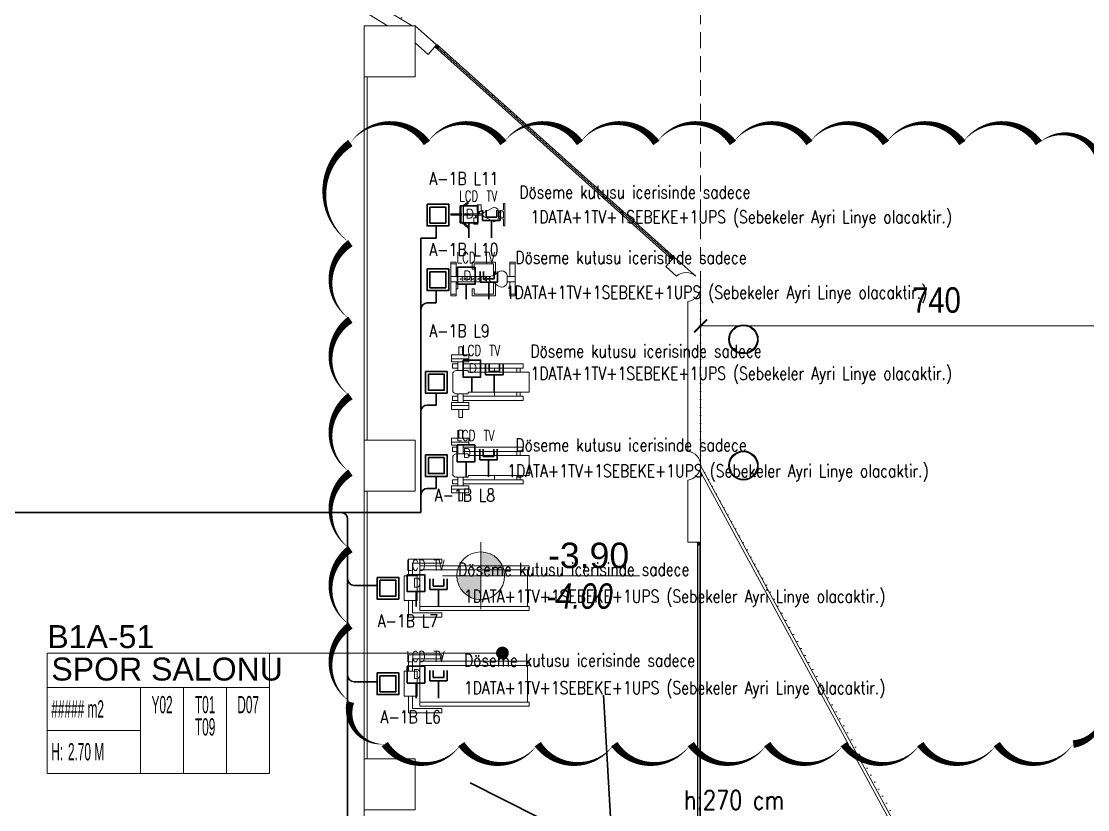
# Model space of a CAD drawing. Header units: metres. Extents: x -13621 to 152406, y -16073 to 22221.
# Drawn here: x 94702 to 96375, y 2700 to 3937 of the extents above; entities that cross this region are included whole.
import ezdxf
from ezdxf.enums import TextEntityAlignment as Align

# ---------------------------------------------------------------- set-up
doc = ezdxf.new("R2010")
doc.units = ezdxf.units.M
doc.header["$LTSCALE"] = 100
doc.header["$MEASUREMENT"] = 0
doc.linetypes.add('DOT2', pattern=[0.125, 0, -0.125])
doc.linetypes.add('HIDDEN', pattern=[0.375, 0.25, -0.125])
doc.layers.get('0').update_dxf_attribs({"color": 9, "lineweight": 9})
for name, color, linetype, lineweight in [('00', 9, 'Continuous', 9), ('01', 9, 'Continuous', 9), ('06C', 9, 'Continuous', 9), ('06D', 9, 'Continuous', 9), ('10', 9, 'Continuous', 9), ('15', 9, 'Continuous', 9), ('20', 9, 'DOT2', 9), ('21', 9, 'Continuous', 9), ('21_mahal200', 9, 'Continuous', 9), ('25', 9, 'Continuous', 9), ('Data  Tavan', 170, 'Continuous', 30), ('E-DAHİLİ DOME KAMERA', 7, 'Continuous', 30), ('E-DAHİLİ KAMERA', 7, 'Continuous', 30), ('E-DATA LCD EKRAN', 7, 'Continuous', 30), ('E-DATA LIFT PRIZI', 7, 'Continuous', 30), ('E-DATA PRİZİ (RJ45)', 7, 'Continuous', 30), ('E-YAZI', 7, 'Continuous', 30), ('PENC4', 9, 'Continuous', 9)]:
    doc.layers.add(name, color=color, linetype=linetype, lineweight=lineweight)
doc.styles.add('Arial', font='arial.ttf', dxfattribs={"height": 2.5})
doc.styles.add('E-YAZI', font='txttw.shx')
doc.styles.add('MuuM_TEXT-ITALIC', font='ARIALNI.TTF')
doc.styles.add('MuuM_TEXT-STANDART', font='ARIALN.TTF')
doc.dimstyles.new('MuuM_DIM200', dxfattribs={"dimscale": 20, "dimtxt": 2, "dimasz": 1, "dimexe": 1, "dimexo": 1, "dimgap": 1, "dimtad": 1, "dimdec": 1, "dimrnd": 0.5, "dimdsep": 46, "dimtxsty": 'MuuM_TEXT-STANDART', "dimblk": 'ARCHTICK', "dimcen": 0, "dimdle": 0.15, "dimclrd": 256, "dimclre": 256, "dimclrt": 256, "dimadec": 0, "dimazin": 0, "dimtfac": 5, "dimtdec": 1, "dimtix": 1, "dimtmove": 2, "dimatfit": 3, "dimldrblk": 'DOT', "dimfxl": 3, "dimfxlon": 1, "dimtolj": 1, "dimlwd": -1, "dimlwe": -1, "dimarcsym": 0})

# ---------------------------------------------------------------- blocks, each defined once
blk = doc.blocks.new('E-LCD+TV')
at = {"layer": 'E-DATA PRİZİ (RJ45)', "color": 1}
for p, q in [((38.5, 77.5), (38.5, 48)), ((48.3, 77.5), (48.3, 57.8)), ((77.8, 77.5), (77.8, 57.8)), ((87.6, 77.5), (87.6, 48)), ((0, 0), (0, 42)), ((38.5, 48), (87.6, 48)), ((48.3, 57.8), (77.8, 57.8)), ((63, 48), (63, 0))]:
    blk.add_line(p, q, dxfattribs=at)
blk.add_lwpolyline([(-24.6, 89.6), (24.6, 89.6), (24.6, 42), (-24.6, 42)], close=True, dxfattribs=at)
at = {"layer": 'E-DATA PRİZİ (RJ45)', "color": 1, "style": 'E-YAZI'}
blk.add_text('D', height=25.6, dxfattribs=at).set_placement((-8.8, 54.6))
at = {"layer": 'E-YAZI', "color": 1, "style": 'E-YAZI', "width": 0.7}
for s, p in [('LCD', (-27, 101.6)), ('TV', (49, 101.6))]:
    blk.add_text(s, height=30, dxfattribs=at).set_placement(p)
blk = doc.blocks.new('E-DÖŞEME BUAT')
at = {"layer": 'E-YAZI', "color": 5}
for points in [[(-34, 34), (0, 34), (0, 0), (-34, 0)], [(-29.5, 29.5), (-4.5, 29.5), (-4.5, 4.5), (-29.5, 4.5)]]:
    blk.add_lwpolyline(points, close=True, dxfattribs=at)
blk = doc.blocks.new('100_DAHİLİ DOME KAMERA')
at = {"layer": 'E-DAHİLİ DOME KAMERA', "color": 4}
for p, q in [((-1.936, 0.715), (-1.936, -0.689)), ((0.82, 0.715), (-1.936, 0.715)), ((0.82, -0.689), (0.82, 0.715)), ((0.82, 0.294), (2.131, 0.668)), ((2.131, 0.668), (2.131, -0.643)), ((-1.936, -0.689), (0.82, -0.689)), ((0.82, -0.268), (2.131, -0.643))]:
    blk.add_line(p, q, dxfattribs=at)
at = {"layer": 'E-DAHİLİ DOME KAMERA', "color": 4, "linetype": 'Continuous'}
blk.add_circle((0, 0), 2.566, dxfattribs=at)
at = {"layer": 'E-DAHİLİ KAMERA', "color": 4}
for q in [(13.416, 6.264), (13.416, -6.264)]:
    blk.add_line((2.566, 0), q, dxfattribs=at)
blk = doc.blocks.new('p-kolon_80x80')
blk.add_lwpolyline([(-40, -40), (40, -40), (40, 40), (-40, 40)], close=True)
blk = doc.blocks.new('1.Bod.Ara.Sitatik Elk')
at = {"layer": '01'}
for p in [(11280, -4740), (11280, -5390), (11280, -5890)]:
    blk.add_blockref('p-kolon_80x80', p, dxfattribs=at)
blk = doc.blocks.new('_ArchTick')
at = {"color": 0, "linetype": 'ByBlock', "const_width": 0.15}
blk.add_lwpolyline([(-0.5, -0.5), (0.5, 0.5)], dxfattribs=at)
blk = doc.blocks.new('_Dot')
at = {"color": 0, "linetype": 'ByBlock', "lineweight": -2}
blk.add_line((-0.5, 0), (-1, 0), dxfattribs=at)
at = {"color": 0, "linetype": 'ByBlock', "const_width": 0.5}
blk.add_lwpolyline([(-0.25, 0, 1), (0.25, 0, 1)], format="xyb", close=True, dxfattribs=at)
blk = doc.blocks.new('0_roomno2')
blk.add_lwpolyline([(19.375, -10.5), (0, -10.5), (0, 0), (19.375, 0)], close=True)
for points in [[(0, -3), (19.375, -3)], [(8.125, -3), (8.125, -10.5)], [(11.875, -3), (11.875, -10.5)], [(15.625, -3), (15.625, -10.5)], [(0, -6.75), (8.125, -6.75)]]:
    blk.add_lwpolyline(points)
at = {"style": 'MuuM_TEXT-STANDART', "width": 0.6}
blk.add_text('H:', height=1.5, dxfattribs=at).set_placement((0.35, -8.608), align=Align.MIDDLE_LEFT)
at = {"style": 'Arial'}
blk.add_attdef('ODANO', (0, 1.17), '', height=2, dxfattribs=at)
blk.add_attdef('MEKANADI', text='', height=2, dxfattribs=at).set_placement((0.35, -3), align=Align.BOTTOM_LEFT)
at = {"style": 'MuuM_TEXT-STANDART', "width": 0.6}
for tag, p in [('M2', (0.35, -4.875)), ('TEMIZTAVANYUKSEKLIGI', (1.8, -8.608))]:
    blk.add_attdef(tag, text='', height=1.5, dxfattribs=at).set_placement(p, align=Align.MIDDLE_LEFT)
for tag, p in [('YER01', (10, -4.5)), ('TAVAN01', (13.75, -4.5)), ('DUVAR01', (17.5, -4.5)), ('YER02', (10, -6.75)), ('TAVAN02', (13.75, -6.75)), ('DUVAR02', (17.5, -6.75)), ('YER03', (10, -9)), ('TAVAN03', (13.75, -9)), ('DUVAR03', (17.5, -9))]:
    blk.add_attdef(tag, text='', height=1.5, dxfattribs=at).set_placement(p, align=Align.MIDDLE_CENTER)
blk = doc.blocks.new('prf-10x10')
blk.add_lwpolyline([(-5, -5), (5, -5), (5, 5), (-5, 5)], close=True)
at = {"color": 255}
blk.add_solid([(-5, -5), (5, -5), (-5, 5), (5, 5)], dxfattribs=at)
at = {"layer": '10'}
blk.add_point((0, 0), dxfattribs=at)
blk = doc.blocks.new('*U377')
at = {"layer": '06D'}
blk.add_lwpolyline([(-2.5, 600), (2.5, 600), (2.5, 0), (-2.5, 0)], close=True, dxfattribs=at)
at = {"layer": '15'}
blk.add_lwpolyline([(0, 595), (0, 5)], dxfattribs=at)
at = {"layer": '10', "xscale": 0.5, "yscale": 0.5, "rotation": 90}
for p in [(0, 597.5), (0, 2.5)]:
    blk.add_blockref('prf-10x10', p, dxfattribs=at)
blk = doc.blocks.new('*D478')
at = {"layer": '25', "transparency": 16777216}
for p, q in [((11767.9, -5172), (11767.9, -5150.9)), ((12507.7, -5148.4), (12507.7, -5190.9)), ((11764.9, -5170.9), (12510.7, -5170.9))]:
    blk.add_line(p, q, dxfattribs=at)
at = {"layer": '25', "transparency": 16777216, "xscale": 20, "yscale": 20, "zscale": 20, "rotation": 180}
blk.add_blockref('_ArchTick', (11767.9, -5170.9), dxfattribs=at)
at = {"layer": '25', "transparency": 16777216, "xscale": 20, "yscale": 20, "zscale": 20}
blk.add_blockref('_ArchTick', (12507.7, -5170.9), dxfattribs=at)
at = {"layer": '25', "transparency": 16777216, "insert": (12137.8, -5130.5), "char_height": 40, "attachment_point": 5, "style": 'MuuM_TEXT-STANDART'}
blk.add_mtext('\\A1;740', dxfattribs=at)
blk = doc.blocks.new('rev-tasiyicilar')
at = {"layer": 'PENC4', "lineweight": -3}
for centre, radius in [((297.5, 478.99), 11.43), ((297.5, 478.99), 10.93), ((297.5, 380), 11.43), ((297.5, 380), 10.93), ((462.5, -10), 11.43), ((462.5, -10), 10.93)]:
    blk.add_circle(centre, radius, dxfattribs=at)
blk = doc.blocks.new('*U381')
at = {"layer": '06D'}
blk.add_lwpolyline([(-2.5, 500), (2.5, 500), (2.5, 0), (-2.5, 0)], close=True, dxfattribs=at)
at = {"layer": '15'}
blk.add_lwpolyline([(0, 495), (0, 5)], dxfattribs=at)
at = {"layer": '10', "xscale": 0.5, "yscale": 0.5, "rotation": 90}
for p in [(0, 497.5), (0, 2.5)]:
    blk.add_blockref('prf-10x10', p, dxfattribs=at)
blk = doc.blocks.new('0_elevationtarget-p-bk')
h = blk.add_hatch(color=250)
h.paths.add_polyline_path([(1.875, 0, 0.414214), (0, 1.875), (0, 0)])
h.paths.add_polyline_path([(0, 0), (-1.875, 0, 0.414214), (0, -1.875)])
blk.add_line((0, -2.625), (0, 2.625))
blk.add_lwpolyline([(12.453, 0), (-3, 0)])
blk.add_circle((0, 0), 1.875)
at = {"style": 'Arial'}
blk.add_attdef('BITMISKOT', text='', height=2, dxfattribs=at).set_placement((4.5, 0), align=Align.BOTTOM_LEFT)
at = {"style": 'MuuM_TEXT-ITALIC'}
blk.add_attdef('FINISHINGFLOORLEVEL', text='', height=2, dxfattribs=at).set_placement((4.5, -0.592), align=Align.TOP_LEFT)
blk = doc.blocks.new('kosu')
for p, q in [((279.054, 164.876), (279.054, 166.591)), ((279.054, 166.591), (279.759, 166.591)), ((279.119, 164.876), (279.119, 166.591)), ((279.694, 166.591), (279.694, 164.876)), ((279.759, 166.591), (279.759, 164.876)), ((278.951, 166.245), (279.016, 166.245)), ((279.796, 166.245), (279.861, 166.245)), ((279.119, 164.876), (279.054, 164.876)), ((279.694, 164.903), (279.119, 164.903)), ((279.759, 164.876), (279.694, 164.876))]:
    blk.add_line(p, q)
for points in [[(278.951, 166.245), (278.951, 166.772), (279.211, 166.772)], [(279.601, 166.772), (279.861, 166.772), (279.861, 166.245)], [(279.016, 166.245), (279.016, 166.707), (279.211, 166.707)], [(279.601, 166.707), (279.796, 166.707), (279.796, 166.245)]]:
    blk.add_lwpolyline(points)
blk.add_lwpolyline([(279.211, 166.835), (279.601, 166.835), (279.601, 166.633), (279.211, 166.633)], close=True)
blk = doc.blocks.new('equipo5')
for points in [[(0.308, 1.362), (0.308, 1.753), (0.485, 1.753), (0.485, 1.362)], [(-0.066, 1.166), (-0.066, 1.007), (0.802, 1.007), (0.802, 1.166)], [(0.261, 0.702), (-0.009, 0.702), (-0.009, 0.916), (0.261, 0.916)], [(0.261, 1.007), (0.261, 0.575)], [(0.513, 0.575), (0.513, 1.007)], [(0.513, 0.916), (3.51, 0.916), (3.51, 0.702), (0.513, 0.702)], [(2.081, 0.702), (2.081, 0.495)], [(3.187, 0.702), (3.187, 0.495)], [(3.355, 0.702), (3.355, 0.495)], [(2.081, -0.702), (2.081, -0.495)], [(3.187, -0.702), (3.187, -0.495)], [(3.355, -0.702), (3.355, -0.495)], [(-0.066, -1.166), (-0.066, -1.007), (0.802, -1.007), (0.802, -1.166)], [(0.261, -0.702), (-0.009, -0.702), (-0.009, -0.916), (0.261, -0.916)], [(0.261, -1.007), (0.261, -0.575)], [(0.513, -0.575), (0.513, -1.007)], [(0.513, -0.916), (3.51, -0.916), (3.51, -0.702), (0.513, -0.702)], [(0.308, -1.362), (0.308, -1.753), (0.485, -1.753), (0.485, -1.362)]]:
    blk.add_lwpolyline(points)
for points in [[(-0.066, 1.362), (0.802, 1.362), (0.802, 1.166), (-0.066, 1.166)], [(-0.066, -1.362), (0.802, -1.362), (0.802, -1.166), (-0.066, -1.166)]]:
    blk.add_lwpolyline(points, close=True)
for points in [[(0, 0), (0, 0.403, -0.446807), (0.192, 0.575), (0.773, 0.575), (0.773, 0.495), (3.801, 0.495), (3.801, 0)], [(0, 0), (0, -0.403, 0.446807), (0.192, -0.575), (0.773, -0.575), (0.773, -0.495), (3.801, -0.495), (3.801, 0)]]:
    blk.add_lwpolyline(points, format="xyb")
blk = doc.blocks.new('SPOR')
for p, q in [((268.296, 169.326), (268.52, 169.326)), ((268.296, 169.242), (268.296, 169.326)), ((268.324, 169.326), (268.324, 169.242)), ((268.52, 168.697), (268.52, 169.326)), ((268.52, 169.326), (268.604, 169.326)), ((268.604, 169.326), (268.604, 168.695)), ((268.604, 169.326), (268.828, 169.326)), ((268.8, 169.242), (268.8, 169.326)), ((268.828, 169.326), (268.828, 169.242)), ((268.52, 169.242), (268.296, 169.242)), ((268.408, 169.242), (268.408, 169.214)), ((268.408, 169.214), (268.492, 169.214)), ((268.492, 169.214), (268.492, 169.242)), ((268.828, 169.242), (268.604, 169.242)), ((268.632, 169.242), (268.632, 169.214)), ((268.632, 169.214), (268.716, 169.214)), ((268.716, 169.214), (268.716, 169.242)), ((268.296, 168.99), (268.408, 168.99)), ((268.296, 168.626), (268.296, 168.99)), ((268.408, 168.962), (268.324, 168.962)), ((268.324, 168.962), (268.324, 168.654)), ((268.408, 168.99), (268.408, 168.962)), ((268.716, 168.99), (268.716, 168.962)), ((268.828, 168.99), (268.716, 168.99)), ((268.716, 168.962), (268.8, 168.962)), ((268.8, 168.962), (268.8, 168.654)), ((268.828, 168.626), (268.828, 168.99)), ((268.49, 168.626), (268.296, 168.626)), ((268.503, 168.654), (268.324, 168.654)), ((268.625, 168.654), (268.8, 168.654)), ((268.638, 168.626), (268.828, 168.626)), ((268.506, 168.444), (268.618, 168.444)), ((268.52, 168.444), (268.52, 168.318)), ((268.604, 168.318), (268.604, 168.444)), ((268.296, 168.402), (268.296, 168.318)), ((268.52, 168.402), (268.296, 168.402)), ((268.296, 168.318), (268.52, 168.318)), ((268.324, 168.402), (268.324, 168.318)), ((268.52, 168.318), (268.604, 168.318)), ((268.828, 168.402), (268.604, 168.402)), ((268.604, 168.318), (268.828, 168.318)), ((268.8, 168.318), (268.8, 168.402)), ((268.828, 168.318), (268.828, 168.402))]:
    blk.add_line(p, q)
for points in [[(268.562, 169.183), (268.539, 169.139), (268.584, 169.139)], [(268.562, 169.116), (268.539, 169.071), (268.584, 169.071)], [(268.562, 168.99), (268.534, 168.934), (268.59, 168.934)], [(268.562, 169.049), (268.539, 169.004), (268.584, 169.004)], [(268.562, 168.906), (268.534, 168.85), (268.59, 168.85)], [(268.562, 168.822), (268.534, 168.766), (268.59, 168.766)]]:
    blk.add_lwpolyline(points, close=True)
for centre, radius, start, end in [((268.573, 168.512), 0.139, 133.6443, 173.2256), ((268.298, 168.755), 0.229, 321.6175, 345.2524), ((268.298, 168.755), 0.229, 321.6175, 345.2525), ((268.562, 168.679), 0.0455, 22.6199, 157.3801), ((268.825, 168.755), 0.229, 194.7476, 218.3825), ((268.55, 168.512), 0.139, 6.7745, 46.3556), ((268.521, 168.528), 0.0854, 179.9906, 259.6205), ((268.602, 168.528), 0.0854, 280.3795, 0.0094)]:
    blk.add_arc(centre, radius, start, end)
blk = doc.blocks.new('bisiklet')
for points in [[(267.312, 169.27), (267.337, 169.27)], [(267.312, 169.095), (267.312, 169.27)], [(267.319, 169.27), (267.319, 169.095)], [(267.325, 169.095), (267.325, 169.27)], [(267.331, 169.27), (267.331, 169.095)], [(267.337, 169.27), (267.337, 169.095)], [(267.2, 169.095), (267.125, 168.995), (267.15, 168.995)], [(267.15, 168.995), (267.2, 169.07)], [(267.312, 169.095), (267.2, 169.095)], [(267.312, 169.095), (267.45, 169.095), (267.537, 168.995), (267.512, 168.995), (267.45, 169.07), (267.2, 169.07)], [(267.312, 168.97), (267.312, 169.07)], [(267.312, 168.97), (267.337, 168.97)], [(267.312, 168.768), (267.312, 168.97)], [(267.319, 169.068), (267.319, 168.97)], [(267.325, 168.97), (267.325, 169.07)], [(267.331, 169.068), (267.331, 168.97)], [(267.337, 169.07), (267.337, 168.97)], [(267.337, 168.97), (267.337, 168.768)], [(267.175, 168.857), (267.275, 168.857), (267.275, 168.832)], [(267.175, 168.795), (267.175, 168.857)], [(267.175, 168.795), (267.275, 168.795), (267.275, 168.82)], [(267.312, 168.832), (267.275, 168.832), (267.275, 168.82), (267.312, 168.82)], [(267.475, 168.845), (267.375, 168.845), (267.375, 168.882), (267.337, 168.882)], [(267.337, 168.87), (267.375, 168.87)], [(267.475, 168.845), (267.475, 168.907), (267.375, 168.907), (267.375, 168.882)], [(267.25, 168.67), (267.212, 168.595)], [(267.25, 168.67), (267.287, 168.745)], [(267.362, 168.745), (267.34, 168.767), (267.31, 168.767), (267.287, 168.745)], [(267.362, 168.745), (267.4, 168.67)], [(267.437, 168.595), (267.4, 168.67)], [(267.4, 168.445), (267.5, 168.445), (267.5, 168.42), (267.15, 168.42)], [(267.15, 168.42), (267.15, 168.445), (267.212, 168.445), (267.25, 168.445)], [(267.212, 168.595), (267.221, 168.561), (267.243, 168.534), (267.275, 168.52)], [(267.275, 168.52), (267.25, 168.445)], [(267.275, 168.52), (267.375, 168.52)], [(267.275, 168.445), (267.3, 168.52)], [(267.375, 168.445), (267.275, 168.445)], [(267.35, 168.52), (267.375, 168.445)], [(267.375, 168.52), (267.407, 168.534), (267.429, 168.561), (267.437, 168.595)], [(267.375, 168.52), (267.4, 168.445)]]:
    blk.add_lwpolyline(points)
blk = doc.blocks.new('1.Bod.Ara.Mimari Elk')
at = {"layer": '00'}
for points in [[(11195.23, -4649.22), (11270.81, -4696.29), (11276.91, -4700), (11315.35, -4700), (11281.55, -4679.42), (11205.8, -4632.24), (11195.23, -4649.22)], [(11353.6, -4730), (11320, -4700), (11320, -4726.81), (11340.29, -4744.92), (11353.6, -4730)]]:
    blk.add_lwpolyline(points, dxfattribs=at)
blk.add_lwpolyline([(11713.29, -5077.88), (11729.99, -5092.78, -0.3780432), (11760.22, -5092.95), (11726.61, -5062.96), (11713.29, -5077.88)], format="xyb", dxfattribs=at)
for points in [[(11767.85, -5110), (11767.85, -5389.94, 0.3773125), (11747.85, -5367.33), (11747.85, -5132.67, 0.3780432)], [(11767.85, -5390), (11767.85, -5510), (11747.85, -5510), (11747.85, -5412.67, 0.3780432)]]:
    blk.add_lwpolyline(points, format="xyb", close=True, dxfattribs=at)
at = {"layer": '06C'}
for points in [[(11240, -5350), (11240, -4780)], [(11245, -5350), (11245, -4780)], [(11240, -5850), (11240, -5430)], [(11245, -5850), (11245, -5430)]]:
    blk.add_lwpolyline(points, dxfattribs=at)
at = {"layer": '06D'}
for points in [[(11240, -4780), (11240, -6150)], [(12181.24, -6162.57), (11766.44, -5397.89)], [(12185.63, -6160.18), (11767.85, -5390)]]:
    blk.add_lwpolyline(points, dxfattribs=at)
at = {"layer": '20'}
blk.add_lwpolyline([(11136.56, -4590), (11320, -4700), (11759.99, -5092.75, -0.2171689), (11767.85, -5110), (11767.85, -5390), (12185.66, -6150), (12540, -7329.46), (12540, -9344.49), (12425, -9504.28)], format="xyb", dxfattribs=at)
at = {"layer": '20', "linetype": 'HIDDEN'}
blk.add_lwpolyline([(11767.85, -5110), (11767.85, -4638.07)], dxfattribs=at)
for name, p, rotation in [('*U381', (11724.94, -5064.82), 48.13462786888326), ('*U377', (11765.35, -6110), 359.9999938322261)]:
    blk.add_blockref(name, p, dxfattribs=dict(rotation=rotation))
at = {"xscale": 2, "yscale": 2, "zscale": 2}
blk.add_blockref('rev-tasiyicilar', (11240, -6150), dxfattribs=at)
at = {"layer": '06D'}
for name, p, xscale, yscale, zscale, rotation in [('bisiklet', (28302.98, 21736.41), -100, 100, 100, 90), ('SPOR', (28308.63, 21758.91), -100, 100, 100, 90), ('equipo5', (11378.96, -5259.19), -31.568856288186, 31.568856288186, 31.568856288186, 180), ('equipo5', (11378.96, -5390), -31.568856288186, 31.568856288186, 31.568856288186, 180), ('kosu', (27986.6, 22358.25), -100, 100, 100, 90), ('kosu', (27986.6, 22208.25), -100, 100, 100, 90)]:
    blk.add_blockref(name, p, dxfattribs=dict(at, xscale=xscale, yscale=yscale, zscale=zscale, rotation=rotation))
at = {"layer": '21', "xscale": 20, "yscale": 20, "zscale": 20}
blk.add_blockref('0_elevationtarget-p-bk', (11422.99, -5562.94), dxfattribs=at).add_auto_attribs({'BITMISKOT': ' -3.90', 'FINISHINGFLOORLEVEL': ' -4.00'})
at = {"layer": '21_mahal200'}
ref = blk.add_blockref('0_roomno2', (10743.12, -5684.15), dxfattribs=dict(at, xscale=18, yscale=18, zscale=18))
ref.add_attrib('ODANO', 'B1A-51', (10743.12, -5676.37), dxfattribs={"layer": '0', "height": 36, "style": 'Arial'})
ref.add_attrib('MEKANADI', 'SPOR SALONU', dxfattribs={"layer": '0', "height": 36, "style": 'Arial'}).set_placement((10749.42, -5738.15), align=Align.BOTTOM_LEFT)
ref.add_attrib('M2', '##### m2', dxfattribs={"layer": '0', "height": 27, "style": 'MuuM_TEXT-STANDART', "width": 0.6}).set_placement((10749.42, -5771.9), align=Align.MIDDLE_LEFT)
ref.add_attrib('TEMIZTAVANYUKSEKLIGI', '2.70 M', dxfattribs={"layer": '0', "height": 27, "style": 'MuuM_TEXT-STANDART', "width": 0.6}).set_placement((10775.52, -5839.09), align=Align.MIDDLE_LEFT)
ref.add_attrib('YER01', 'Y02', dxfattribs={"layer": '0', "height": 27, "style": 'MuuM_TEXT-STANDART', "width": 0.6}).set_placement((10923.12, -5765.15), align=Align.MIDDLE_CENTER)
ref.add_attrib('TAVAN01', 'T01', dxfattribs={"layer": '0', "height": 27, "style": 'MuuM_TEXT-STANDART', "width": 0.6}).set_placement((10990.62, -5765.15), align=Align.MIDDLE_CENTER)
ref.add_attrib('DUVAR01', 'D07', dxfattribs={"layer": '0', "height": 27, "style": 'MuuM_TEXT-STANDART', "width": 0.6}).set_placement((11058.12, -5765.15), align=Align.MIDDLE_CENTER)
ref.add_attrib('TAVAN02', 'T09', dxfattribs={"layer": '0', "height": 27, "style": 'MuuM_TEXT-STANDART', "width": 0.6}).set_placement((10990.62, -5800.08), align=Align.MIDDLE_CENTER)
at = {"layer": '25'}
dim = blk.add_linear_dim(base=(12507.74, -5170.92), p1=(11767.85, -5192.02), p2=(12507.74, -5128.38), dimstyle='MuuM_DIM200', dxfattribs=at)
dim.commit()
dim.dimension.update_dxf_attribs({"geometry": '*D478', "text_midpoint": (12137.79, -5130.5)})
at = {"layer": '21_mahal200'}
blk.add_leader([(11457, -5684.15), (11091.87, -5684.15)], dimstyle='MuuM_DIM200', override={"dimasz": 1, "dimfxl": 10}, dxfattribs=at)

msp = doc.modelspace()

# ---------------------------------------------------------------- linework, layer by layer
at = {"layer": 'Data  Tavan'}
for p, q in [((95353.2, 3615.8), (95353.2, 3597)), ((95329.2, 3597), (95329.2, 3166.1)), ((95353.2, 3597), (95329.2, 3597)), ((95353.2, 3514.1), (95353.2, 3495.3)), ((95353.2, 3495.3), (95339.2, 3495.3)), ((95353.2, 3353.7), (95353.2, 3334.9)), ((95353.2, 3334.9), (95339.2, 3334.9)), ((95353.2, 3222.8), (95353.2, 3204)), ((95353.2, 3204), (95339.2, 3204)), ((95329.2, 3166.1), (94481.3, 3166.1)), ((95214.2, 2321.3), (95214.2, 3156.1)), ((95261.1, 3051.8), (95224.2, 3051.8)), ((95260.5, 2900.8), (95224.2, 2900.8))]:
    msp.add_line(p, q, dxfattribs=at)
for centre, start, end in [((95339.2, 3485.3), 90, 180), ((95339.2, 3324.9), 90, 180), ((95339.2, 3194), 90, 180), ((95204.2, 3156.1), 0, 90), ((95224.2, 3061.8), 180, 270), ((95224.2, 2910.8), 180, 270)]:
    msp.add_arc(centre, 10, start, end, dxfattribs=at)
at = {"layer": 'E-DATA LIFT PRIZI', "color": 1}
msp.add_lwpolyline([(96393.8, 2881.5, 0, 12, -0.520567), (96352.4, 2802.9, 0, 12, -0.520567), (96232.4, 2802.9, 0, 12, -0.520567), (96112.4, 2802.9, 0, 12, -0.520567), (95992.4, 2802.9, 0, 12, -0.520567), (95872.4, 2802.9, 0, 12, -0.520567), (95752.4, 2802.9, 0, 12, -0.520567), (95632.4, 2802.9, 0, 12, -0.520567), (95512.4, 2802.9, 0, 12, -0.520567), (95392.4, 2802.9, 0, 12, -0.520567), (95272.4, 2802.9, 0, 12, -0.520567), (95218.5, 2869, 0, 12, -0.520567), (95218.5, 2989, 0, 12, -0.520567), (95218.5, 3109, 0, 12, -0.520567), (95218.5, 3229, 0, 12, -0.520567), (95218.5, 3349, 0, 12, -0.520567), (95218.5, 3469, 0, 12, -0.520567), (95218.5, 3589, 0, 12, -0.520567), (95218.5, 3746.2, 0, 12, -0.520567), (95338.5, 3746.2, 0, 12, -0.520567), (95458.5, 3746.2, 0, 12, -0.520567), (95578.5, 3746.2, 0, 12, -0.520567), (95698.5, 3746.2, 0, 12, -0.520567), (95818.5, 3746.2, 0, 12, -0.520567), (95938.5, 3746.2, 0, 12, -0.520567), (96058.5, 3746.2, 0, 12, -0.520567), (96178.5, 3746.2, 0, 12, -0.520567), (96298.5, 3746.2, 0, 12, -0.520567), (96393.8, 3721.5, 0, 12, -0.520567)], format="xyseb", dxfattribs=at)

# ---------------------------------------------------------------- block references
for name in ['1.Bod.Ara.Mimari Elk', '1.Bod.Ara.Sitatik Elk']:
    msp.add_blockref(name, (84000, 8630))
at = {"layer": 'E-DAHİLİ DOME KAMERA', "xscale": -20.00000000000001, "yscale": 20, "zscale": 20, "rotation": 303.3077447583837}
msp.add_blockref('100_DAHİLİ DOME KAMERA', (95658.3, 2586.6), dxfattribs=at)
at = {"layer": 'E-DATA LCD EKRAN', "color": 1, "xscale": 0.5599999999999999, "yscale": 0.5599999999999999, "zscale": 0.5599999999999999}
for p in [(95404.4, 3597.6), (95400.3, 3500.9), (95409, 3355.4), (95399.9, 3222.1), (95321.5, 3018.6), (95321.5, 2875.2)]:
    msp.add_blockref('E-LCD+TV', p, dxfattribs=at)
at = {"layer": 'E-YAZI', "color": 1}
for p in [(95372.7, 3616), (95372.7, 3514.6), (95370.3, 3353.8), (95370.3, 3223), (95294.4, 3030.6), (95294.4, 2880.6)]:
    msp.add_blockref('E-DÖŞEME BUAT', p, dxfattribs=at)

# ---------------------------------------------------------------- texts
at = {"layer": 'E-YAZI', "color": 6, "style": 'E-YAZI', "width": 0.8}
for s, p in [('A-1B L11', (95342.4, 3680.3)), ('A-1B L10', (95342.4, 3568.9)), ('A-1B L9', (95342.4, 3441.4)), ('A-1B L8', (95350.8, 3183.7)), ('A-1B L7', (95261.3, 2986.2)), ('A-1B L6', (95265.8, 2835.5))]:
    msp.add_text(s, height=20, dxfattribs=at).set_placement(p)
at = {"layer": 'E-YAZI', "color": 3, "style": 'E-YAZI', "width": 0.8}
for s, p in [('Döseme kutusu icerisinde sadece', (95483.4, 3659.1)), ('1DATA+1TV+1SEBEKE+1UPS (Sebekeler Ayri Linye olacaktir.)', (95501.1, 3620.2)), ('Döseme kutusu icerisinde sadece', (95477.4, 3556.5)), ('1DATA+1TV+1SEBEKE+1UPS (Sebekeler Ayri Linye olacaktir.)', (95462.2, 3501.8)), ('Döseme kutusu icerisinde sadece', (95500.8, 3409.7)), ('1DATA+1TV+1SEBEKE+1UPS (Sebekeler Ayri Linye olacaktir.)', (95501.1, 3374.7)), ('Döseme kutusu icerisinde sadece', (95477.4, 3262.4)), ('1DATA+1TV+1SEBEKE+1UPS (Sebekeler Ayri Linye olacaktir.)', (95464.5, 3221.7)), ('Döseme kutusu icerisinde sadece', (95387.5, 3067.1)), ('1DATA+1TV+1SEBEKE+1UPS (Sebekeler Ayri Linye olacaktir.)', (95396.6, 3024.9)), ('Döseme kutusu icerisinde sadece', (95396.6, 2924.5)), ('1DATA+1TV+1SEBEKE+1UPS (Sebekeler Ayri Linye olacaktir.)', (95396.6, 2881.4))]:
    msp.add_text(s, height=20, dxfattribs=at).set_placement(p)
at = {"layer": 'E-YAZI', "color": 30, "style": 'E-YAZI', "width": 0.8}
msp.add_text('h:270 cm', height=30, dxfattribs=at).set_placement((95741.7, 2700.2))

doc.saveas('drawing.dxf')
